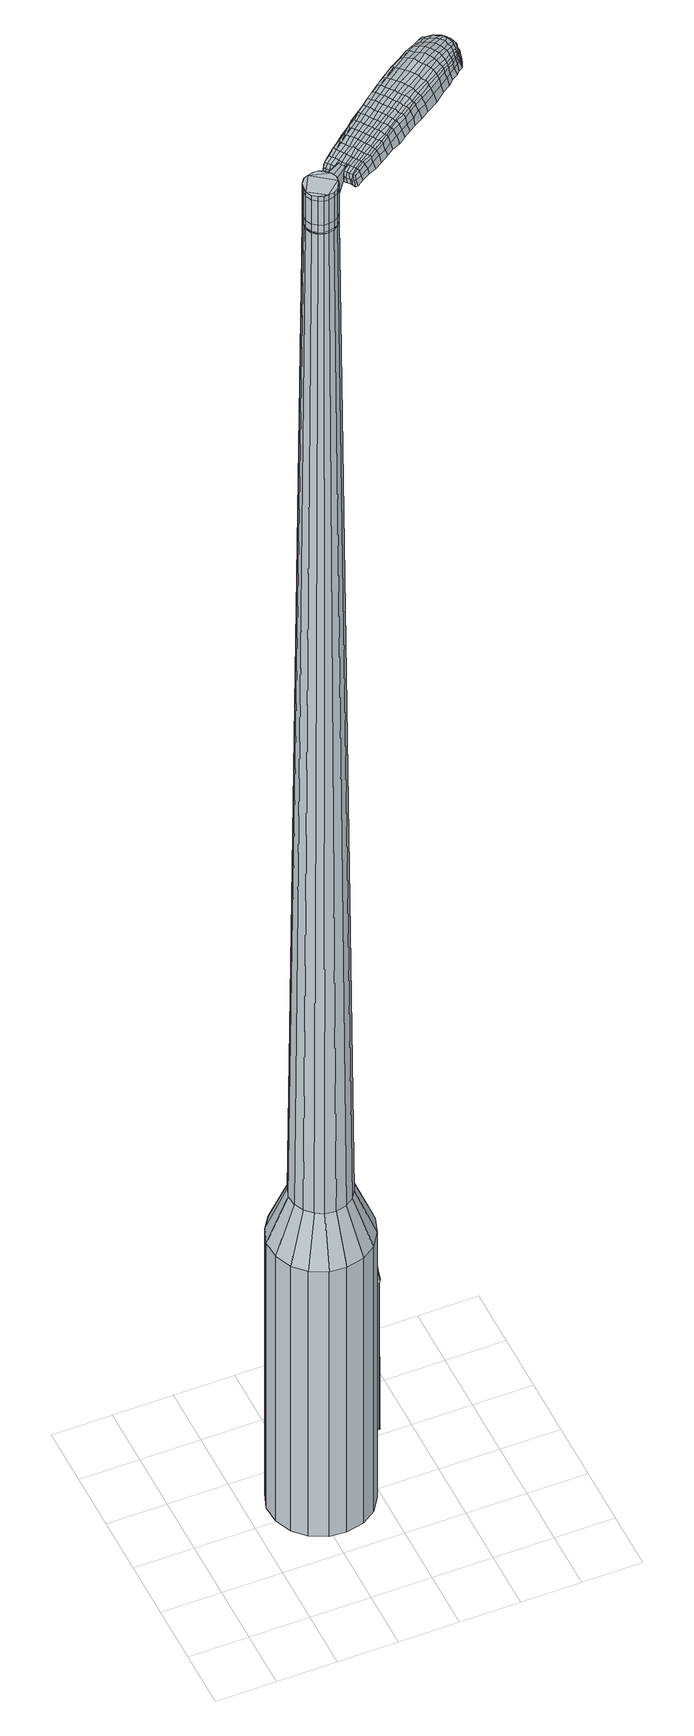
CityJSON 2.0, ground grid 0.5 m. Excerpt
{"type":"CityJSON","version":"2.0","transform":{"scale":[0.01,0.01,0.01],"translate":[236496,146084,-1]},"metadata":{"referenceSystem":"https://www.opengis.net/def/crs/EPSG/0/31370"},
"CityObjects":{
"object1":{"type":"GenericCityObject","attributes":{"cluster":687,"mean_distance_to_centroid":0.212,"new_centroid_x":236497.08,"new_centroid_y":146085.09,"mean_distance_to_camera":8.79,"H1":13.9,"H2":14.86,"Z_final":112.96,"cluster2":-1,"proj_x":236500.05,"proj_y":146089.53,"id_line":33915,"bearing_l":303.81,"distance":5.34,"orientation":"left","G_obj":33.81},"geometry":[{"type":"MultiSurface","lod":"2","boundaries":[[[0,1,2,3]],[[1,4,5,2]],[[4,6,7,5]],[[6,8,9,7]],[[8,10,11,9]],[[10,12,13,11]],[[12,14,15,13]],[[14,16,17,15]],[[16,18,19,17]],[[18,20,21,19]],[[20,22,23,21]],[[22,24,25,23]],[[24,26,27,25]],[[26,28,29,27]],[[28,30,31,29]],[[30,32,33,31]],[[32,34,35,33]],[[34,0,3,35]],[[36,37,38,39]],[[38,40,41,42]],[[41,43,42]],[[42,44,45,46]],[[45,47,46]],[[46,48,49,50]],[[49,51,50]],[[42,46,50,38]],[[50,52,39,38]],[[53,36,39]],[[2,5,7,35]],[[7,9,11,15]],[[11,13,15]],[[15,17,19,23]],[[19,21,23]],[[23,25,27,31]],[[27,29,31]],[[15,23,31,7]],[[31,33,35,7]],[[3,2,35]],[[1,0,54,55]],[[0,34,56,54]],[[34,32,57,56]],[[32,30,58,57]],[[30,28,59,58]],[[28,26,60,59]],[[26,24,61,60]],[[24,22,62,61]],[[22,20,63,62]],[[20,18,64,63]],[[18,16,65,64]],[[16,14,66,65]],[[14,12,67,66]],[[12,10,68,67]],[[10,8,69,68]],[[8,6,70,69]],[[6,4,71,70]],[[4,1,55,71]],[[55,54,72,73]],[[54,56,74,72]],[[56,57,75,74]],[[57,58,76,75]],[[58,59,77,76]],[[59,60,78,77]],[[60,61,79,78]],[[61,62,80,79]],[[62,63,81,80]],[[63,64,82,81]],[[64,65,83,82]],[[65,66,84,83]],[[66,67,85,84]],[[67,68,86,85]],[[68,69,87,86]],[[69,70,88,87]],[[70,71,89,88]],[[71,55,73,89]],[[90,91,92,93]],[[94,95,91,90]],[[96,97,95,94]],[[76,98,97,96]],[[77,99,98,76]],[[100,101,99,77]],[[102,103,101,100]],[[104,105,103,102]],[[106,107,105,104]],[[108,109,107,106]],[[110,111,109,108]],[[112,113,111,110]],[[85,114,113,112]],[[86,115,114,85]],[[116,117,115,86]],[[118,119,117,116]],[[120,121,119,118]],[[93,92,121,120]],[[122,123,124,125]],[[126,122,125,127]],[[128,126,127,129]],[[130,128,129,131]],[[132,130,131,133]],[[134,132,133,135]],[[136,134,135,137]],[[138,136,137,139]],[[140,138,139,141]],[[142,140,141,143]],[[144,142,143,145]],[[146,144,145,147]],[[148,146,147,149]],[[150,148,149,151]],[[152,150,151,153]],[[154,152,153,155]],[[73,72,90,93]],[[72,74,94,90]],[[74,75,96,94]],[[75,76,96]],[[78,100,77]],[[78,79,102,100]],[[79,80,104,102]],[[80,81,106,104]],[[81,82,108,106]],[[82,83,110,108]],[[83,84,112,110]],[[84,85,112]],[[87,116,86]],[[87,88,118,116]],[[88,89,120,118]],[[89,73,93,120]],[[156,157,92,91]],[[157,158,121,92]],[[158,159,119,121]],[[159,160,117,119]],[[160,115,117]],[[161,113,114]],[[161,162,111,113]],[[162,163,109,111]],[[163,164,107,109]],[[164,165,105,107]],[[165,166,103,105]],[[166,167,101,103]],[[167,99,101]],[[168,97,98]],[[168,169,95,97]],[[169,156,91,95]],[[39,52,154,170]],[[157,156,171,155]],[[53,39,170,123]],[[156,169,124,171]],[[36,53,123,122]],[[169,168,125,124]],[[37,36,122,126]],[[168,98,127,125]],[[38,37,126,128]],[[98,99,129,127]],[[40,38,128,130]],[[99,167,131,129]],[[41,40,130,132]],[[167,166,133,131]],[[43,41,132,134]],[[166,165,135,133]],[[42,43,134,136]],[[165,164,137,135]],[[44,42,136,138]],[[164,163,139,137]],[[45,44,138,140]],[[163,162,141,139]],[[47,45,140,142]],[[162,161,143,141]],[[46,47,142,144]],[[161,114,145,143]],[[48,46,144,146]],[[114,115,147,145]],[[49,48,146,148]],[[115,160,149,147]],[[51,49,148,150]],[[160,159,151,149]],[[50,51,150,152]],[[159,158,153,151]],[[52,50,152,154]],[[158,157,155,153]],[[154,155,172,173]],[[155,171,174,172]],[[171,124,175,174]],[[124,123,176,175]],[[123,170,177,176]],[[170,154,173,177]],[[178,179,180,181]],[[182,178,181,183]],[[178,182,184,185]],[[179,178,185,186]],[[187,188,189,190]],[[191,187,190,192]],[[187,191,193,194]],[[188,187,194,195]],[[196,197,198,199]],[[200,196,199,201]],[[196,200,202,203]],[[197,196,203,204]],[[205,206,207,208]],[[209,205,208,210]],[[205,209,211,212]],[[206,205,212,213]],[[214,215,216,217]],[[218,214,217,219]],[[214,218,220,221]],[[215,214,221,222]],[[223,224,225,226]],[[227,223,226,228]],[[223,227,229,230]],[[224,223,230,231]],[[232,233,234,235]],[[224,232,235,225]],[[232,224,231,236]],[[233,232,236,237]],[[238,239,240,241]],[[233,238,241,234]],[[238,233,237,242]],[[239,238,242,243]],[[244,182,183,245]],[[239,244,245,240]],[[244,239,243,246]],[[182,244,246,184]],[[247,248,249,250]],[[251,247,250,252]],[[247,251,253,254]],[[248,247,254,255]],[[256,257,258,259]],[[248,256,259,249]],[[256,248,255,260]],[[257,256,260,261]],[[262,263,264,265]],[[257,262,265,258]],[[262,257,261,266]],[[263,262,266,267]],[[268,269,270,271]],[[263,268,271,264]],[[268,263,267,272]],[[269,268,272,273]],[[274,179,186,275]],[[269,274,275,270]],[[274,269,273,276]],[[179,274,276,180]],[[277,278,279,280]],[[281,277,280,282]],[[277,281,283,284]],[[278,277,284,285]],[[286,287,288,289]],[[278,286,289,279]],[[286,278,285,290]],[[287,286,290,291]],[[292,293,294,295]],[[287,292,295,288]],[[292,287,291,296]],[[293,292,296,297]],[[298,191,192,299]],[[293,298,299,294]],[[298,293,297,300]],[[191,298,300,193]],[[301,302,303,304]],[[305,301,304,306]],[[301,305,307,308]],[[302,301,308,309]],[[310,311,312,313]],[[302,310,313,303]],[[310,302,309,314]],[[311,310,314,315]],[[316,317,318,319]],[[311,316,319,312]],[[316,311,315,320]],[[317,316,320,321]],[[322,323,324,325]],[[317,322,325,318]],[[322,317,321,326]],[[323,322,326,327]],[[328,188,195,329]],[[323,328,329,324]],[[328,323,327,330]],[[188,328,330,189]],[[331,217,216,332]],[[333,331,332,334]],[[331,333,335,336]],[[217,331,336,219]],[[337,333,334,338]],[[339,337,338,340]],[[337,339,341,342]],[[333,337,342,335]],[[343,339,340,344]],[[345,343,344,346]],[[343,345,347,348]],[[339,343,348,341]],[[349,345,346,350]],[[351,349,350,352]],[[349,351,353,354]],[[345,349,354,347]],[[355,351,352,356]],[[206,355,356,207]],[[355,206,213,357]],[[351,355,357,353]],[[358,359,204,203]],[[360,358,203,202]],[[358,360,361,362]],[[359,358,362,363]],[[364,365,363,362]],[[366,364,362,361]],[[364,366,367,368]],[[365,364,368,369]],[[370,371,369,368]],[[372,370,368,367]],[[370,372,373,374]],[[371,370,374,375]],[[376,377,375,374]],[[378,376,374,373]],[[376,378,211,209]],[[377,376,209,210]],[[379,380,381,382]],[[281,379,382,283]],[[379,281,282,383]],[[380,379,383,384]],[[385,200,201,386]],[[380,385,386,381]],[[385,380,384,387]],[[200,385,387,202]],[[388,389,390,391]],[[227,388,391,229]],[[388,227,228,392]],[[389,388,392,393]],[[394,395,396,397]],[[389,394,397,390]],[[394,389,393,398]],[[395,394,398,399]],[[400,197,204,401]],[[395,400,401,396]],[[400,395,399,402]],[[197,400,402,198]],[[403,404,405,406]],[[185,403,406,186]],[[403,185,184,407]],[[404,403,407,408]],[[409,410,411,412]],[[404,409,412,405]],[[409,404,408,413]],[[410,409,413,414]],[[415,208,207,416]],[[410,415,416,411]],[[415,410,414,417]],[[208,415,417,210]],[[418,419,420,421]],[[190,418,421,192]],[[418,190,189,422]],[[419,418,422,423]],[[424,212,211,425]],[[419,424,425,420]],[[424,419,423,426]],[[212,424,426,213]],[[427,428,429,430]],[[305,427,430,307]],[[427,305,306,431]],[[428,427,431,432]],[[433,218,219,434]],[[428,433,434,429]],[[433,428,432,435]],[[218,433,435,220]],[[436,437,438,439]],[[251,436,439,253]],[[436,251,252,440]],[[437,436,440,441]],[[442,443,444,445]],[[437,442,445,438]],[[442,437,441,446]],[[443,442,446,447]],[[448,215,222,449]],[[443,448,449,444]],[[448,443,447,450]],[[215,448,450,216]],[[451,452,441,440]],[[250,451,440,252]],[[451,250,249,453]],[[452,451,453,454]],[[455,456,447,446]],[[452,455,446,441]],[[455,452,454,457]],[[456,455,457,458]],[[459,332,216,450]],[[456,459,450,447]],[[459,456,458,460]],[[332,459,460,334]],[[461,462,463,464]],[[308,461,464,309]],[[461,308,307,430]],[[462,461,430,429]],[[465,336,335,466]],[[462,465,466,463]],[[465,462,429,434]],[[336,465,434,219]],[[467,468,454,453]],[[259,467,453,249]],[[467,259,258,469]],[[468,467,469,470]],[[471,472,458,457]],[[468,471,457,454]],[[471,468,470,473]],[[472,471,473,474]],[[475,338,334,460]],[[472,475,460,458]],[[475,472,474,476]],[[338,475,476,340]],[[477,478,479,480]],[[314,477,480,315]],[[477,314,309,464]],[[478,477,464,463]],[[481,342,341,482]],[[478,481,482,479]],[[481,478,463,466]],[[342,481,466,335]],[[483,484,470,469]],[[265,483,469,258]],[[483,265,264,485]],[[484,483,485,486]],[[487,488,474,473]],[[484,487,473,470]],[[487,484,486,489]],[[488,487,489,490]],[[491,344,340,476]],[[488,491,476,474]],[[491,488,490,492]],[[344,491,492,346]],[[493,494,495,496]],[[320,493,496,321]],[[493,320,315,480]],[[494,493,480,479]],[[497,348,347,498]],[[494,497,498,495]],[[497,494,479,482]],[[348,497,482,341]],[[499,500,486,485]],[[271,499,485,264]],[[499,271,270,501]],[[500,499,501,502]],[[503,504,490,489]],[[500,503,489,486]],[[503,500,502,505]],[[504,503,505,506]],[[507,350,346,492]],[[504,507,492,490]],[[507,504,506,508]],[[350,507,508,352]],[[509,510,511,512]],[[326,509,512,327]],[[509,326,321,496]],[[510,509,496,495]],[[513,354,353,514]],[[510,513,514,511]],[[513,510,495,498]],[[354,513,498,347]],[[515,516,502,501]],[[275,515,501,270]],[[515,275,186,406]],[[516,515,406,405]],[[517,518,506,505]],[[516,517,505,502]],[[517,516,405,412]],[[518,517,412,411]],[[519,356,352,508]],[[518,519,508,506]],[[519,518,411,416]],[[356,519,416,207]],[[520,521,423,422]],[[330,520,422,189]],[[520,330,327,512]],[[521,520,512,511]],[[522,357,213,426]],[[521,522,426,423]],[[522,521,511,514]],[[357,522,514,353]],[[523,524,384,383]],[[280,523,383,282]],[[523,280,279,525]],[[524,523,525,526]],[[527,360,202,387]],[[524,527,387,384]],[[527,524,526,528]],[[360,527,528,361]],[[529,530,531,532]],[[230,529,532,231]],[[529,230,229,391]],[[530,529,391,390]],[[533,534,535,536]],[[530,533,536,531]],[[533,530,390,397]],[[534,533,397,396]],[[537,359,363,538]],[[534,537,538,535]],[[537,534,396,401]],[[359,537,401,204]],[[539,540,526,525]],[[289,539,525,279]],[[539,289,288,541]],[[540,539,541,542]],[[543,366,361,528]],[[540,543,528,526]],[[543,540,542,544]],[[366,543,544,367]],[[545,546,547,548]],[[236,545,548,237]],[[545,236,231,532]],[[546,545,532,531]],[[549,550,551,552]],[[546,549,552,547]],[[549,546,531,536]],[[550,549,536,535]],[[553,365,369,554]],[[550,553,554,551]],[[553,550,535,538]],[[365,553,538,363]],[[555,556,542,541]],[[295,555,541,288]],[[555,295,294,557]],[[556,555,557,558]],[[559,372,367,544]],[[556,559,544,542]],[[559,556,558,560]],[[372,559,560,373]],[[561,562,563,564]],[[242,561,564,243]],[[561,242,237,548]],[[562,561,548,547]],[[565,566,567,568]],[[562,565,568,563]],[[565,562,547,552]],[[566,565,552,551]],[[569,371,375,570]],[[566,569,570,567]],[[569,566,551,554]],[[371,569,554,369]],[[571,572,558,557]],[[299,571,557,294]],[[571,299,192,421]],[[572,571,421,420]],[[573,378,373,560]],[[572,573,560,558]],[[573,572,420,425]],[[378,573,425,211]],[[574,575,408,407]],[[246,574,407,184]],[[574,246,243,564]],[[575,574,564,563]],[[576,577,414,413]],[[575,576,413,408]],[[576,575,563,568]],[[577,576,568,567]],[[578,377,210,417]],[[577,578,417,414]],[[578,577,567,570]],[[377,578,570,375]],[[579,580,581,582]],[[582,581,583,584]],[[585,583,581,586]],[[586,581,580,587]],[[588,589,590,591]],[[591,590,592,593]],[[594,592,590,595]],[[595,590,589,596]],[[597,598,599,600]],[[600,599,601,602]],[[603,601,599,604]],[[604,599,598,605]],[[606,607,608,609]],[[609,608,610,611]],[[612,610,608,613]],[[613,608,607,614]],[[615,616,617,618]],[[618,617,619,620]],[[621,619,617,622]],[[622,617,616,623]],[[624,625,626,627]],[[627,626,628,629]],[[630,628,626,631]],[[631,626,625,632]],[[633,634,635,636]],[[636,635,625,624]],[[632,625,635,637]],[[637,635,634,638]],[[639,640,641,642]],[[642,641,634,633]],[[638,634,641,643]],[[643,641,640,644]],[[584,583,645,646]],[[646,645,640,639]],[[644,640,645,647]],[[647,645,583,585]],[[648,649,650,651]],[[651,650,652,653]],[[654,652,650,655]],[[655,650,649,656]],[[657,658,659,660]],[[660,659,649,648]],[[656,649,659,661]],[[661,659,658,662]],[[663,664,665,666]],[[666,665,658,657]],[[662,658,665,667]],[[667,665,664,668]],[[669,670,671,672]],[[672,671,664,663]],[[668,664,671,673]],[[673,671,670,674]],[[587,580,675,676]],[[676,675,670,669]],[[674,670,675,677]],[[677,675,580,579]],[[678,679,680,681]],[[681,680,682,683]],[[684,682,680,685]],[[685,680,679,686]],[[687,688,689,690]],[[690,689,679,678]],[[686,679,689,691]],[[691,689,688,692]],[[693,694,695,696]],[[696,695,688,687]],[[692,688,695,697]],[[697,695,694,698]],[[593,592,699,700]],[[700,699,694,693]],[[698,694,699,701]],[[701,699,592,594]],[[702,703,704,705]],[[705,704,706,707]],[[708,706,704,709]],[[709,704,703,710]],[[711,712,713,714]],[[714,713,703,702]],[[710,703,713,715]],[[715,713,712,716]],[[717,718,719,720]],[[720,719,712,711]],[[716,712,719,721]],[[721,719,718,722]],[[723,724,725,726]],[[726,725,718,717]],[[722,718,725,727]],[[727,725,724,728]],[[596,589,729,730]],[[730,729,724,723]],[[728,724,729,731]],[[731,729,589,588]],[[615,618,732,733]],[[733,732,734,735]],[[736,734,732,737]],[[737,732,618,620]],[[735,734,738,739]],[[739,738,740,741]],[[742,740,738,743]],[[743,738,734,736]],[[741,740,744,745]],[[745,744,746,747]],[[748,746,744,749]],[[749,744,740,742]],[[747,746,750,751]],[[751,750,752,753]],[[754,752,750,755]],[[755,750,746,748]],[[753,752,756,757]],[[757,756,607,606]],[[614,607,756,758]],[[758,756,752,754]],[[605,759,760,604]],[[604,760,761,603]],[[762,761,760,763]],[[763,760,759,764]],[[764,765,766,763]],[[763,766,767,762]],[[768,767,766,769]],[[769,766,765,770]],[[770,771,772,769]],[[769,772,773,768]],[[774,773,772,775]],[[775,772,771,776]],[[776,777,778,775]],[[775,778,779,774]],[[612,779,778,610]],[[610,778,777,611]],[[780,781,782,783]],[[783,782,682,684]],[[683,682,782,784]],[[784,782,781,785]],[[602,601,786,787]],[[787,786,781,780]],[[785,781,786,788]],[[788,786,601,603]],[[789,790,791,792]],[[792,791,628,630]],[[629,628,791,793]],[[793,791,790,794]],[[795,796,797,798]],[[798,797,790,789]],[[794,790,797,799]],[[799,797,796,800]],[[605,598,801,802]],[[802,801,796,795]],[[800,796,801,803]],[[803,801,598,597]],[[804,805,806,807]],[[807,806,586,587]],[[585,586,806,808]],[[808,806,805,809]],[[810,811,812,813]],[[813,812,805,804]],[[809,805,812,814]],[[814,812,811,815]],[[606,609,816,817]],[[817,816,811,810]],[[815,811,816,818]],[[818,816,609,611]],[[819,820,821,822]],[[822,821,591,593]],[[588,591,821,823]],[[823,821,820,824]],[[612,613,825,826]],[[826,825,820,819]],[[824,820,825,827]],[[827,825,613,614]],[[828,829,830,831]],[[831,830,706,708]],[[707,706,830,832]],[[832,830,829,833]],[[620,619,834,835]],[[835,834,829,828]],[[833,829,834,836]],[[836,834,619,621]],[[837,838,839,840]],[[840,839,652,654]],[[653,652,839,841]],[[841,839,838,842]],[[843,844,845,846]],[[846,845,838,837]],[[842,838,845,847]],[[847,845,844,848]],[[623,616,849,850]],[[850,849,844,843]],[[848,844,849,851]],[[851,849,616,615]],[[842,852,853,841]],[[841,853,651,653]],[[648,651,853,854]],[[853,852,854]],[[848,855,856,847]],[[847,856,852,842]],[[854,852,856,857]],[[857,856,855,858]],[[615,733,859,851]],[[851,859,855,848]],[[858,855,859,860]],[[860,859,733,735]],[[861,862,863,864]],[[864,863,709,710]],[[708,709,863,831]],[[831,863,862,828]],[[736,737,865,866]],[[866,865,862,861]],[[828,862,865,835]],[[835,865,737,620]],[[867,868,854]],[[854,868,660,648]],[[657,660,868,869]],[[869,868,867,870]],[[858,871,872,857]],[[857,872,867,854]],[[870,867,872,873]],[[873,872,871,874]],[[735,739,875,860]],[[860,875,871,858]],[[874,871,875,876]],[[876,875,739,741]],[[877,878,879,880]],[[880,879,715,716]],[[710,715,879,864]],[[864,879,878,861]],[[742,743,881,882]],[[882,881,878,877]],[[861,878,881,866]],[[866,881,743,736]],[[870,883,884,869]],[[869,884,666,657]],[[663,666,884,885]],[[885,884,883,886]],[[874,887,888,873]],[[873,888,883,870]],[[886,883,888,889]],[[889,888,887,890]],[[741,745,891,876]],[[876,891,887,874]],[[890,887,891,892]],[[892,891,745,747]],[[893,894,895,896]],[[896,895,721,722]],[[716,721,895,880]],[[880,895,894,877]],[[748,749,897,898]],[[898,897,894,893]],[[877,894,897,882]],[[882,897,749,742]],[[886,899,900,885]],[[885,900,672,663]],[[669,672,900,901]],[[901,900,899,902]],[[890,903,904,889]],[[889,904,899,886]],[[902,899,904,905]],[[905,904,903,906]],[[747,751,907,892]],[[892,907,903,890]],[[906,903,907,908]],[[908,907,751,753]],[[909,910,911,912]],[[912,911,727,728]],[[722,727,911,896]],[[896,911,910,893]],[[754,755,913,914]],[[914,913,910,909]],[[893,910,913,898]],[[898,913,755,748]],[[902,915,916,901]],[[901,916,676,669]],[[587,676,916,807]],[[807,916,915,804]],[[906,917,918,905]],[[905,918,915,902]],[[804,915,918,813]],[[813,918,917,810]],[[753,757,919,908]],[[908,919,917,906]],[[810,917,919,817]],[[817,919,757,606]],[[824,920,921,823]],[[823,921,731,588]],[[728,731,921,912]],[[912,921,920,909]],[[614,758,922,827]],[[827,922,920,824]],[[909,920,922,914]],[[914,922,758,754]],[[785,923,924,784]],[[784,924,681,683]],[[678,681,924,925]],[[925,924,923,926]],[[603,761,927,788]],[[788,927,923,785]],[[926,923,927,928]],[[928,927,761,762]],[[929,930,931,932]],[[932,931,631,632]],[[630,631,931,792]],[[792,931,930,789]],[[933,934,935,936]],[[936,935,930,929]],[[789,930,935,798]],[[798,935,934,795]],[[764,759,937,938]],[[938,937,934,933]],[[795,934,937,802]],[[802,937,759,605]],[[926,939,940,925]],[[925,940,690,678]],[[687,690,940,941]],[[941,940,939,942]],[[762,767,943,928]],[[928,943,939,926]],[[942,939,943,944]],[[944,943,767,768]],[[945,946,947,948]],[[948,947,637,638]],[[632,637,947,932]],[[932,947,946,929]],[[949,950,951,952]],[[952,951,946,945]],[[929,946,951,936]],[[936,951,950,933]],[[770,765,953,954]],[[954,953,950,949]],[[933,950,953,938]],[[938,953,765,764]],[[942,955,956,941]],[[941,956,696,687]],[[693,696,956,957]],[[957,956,955,958]],[[768,773,959,944]],[[944,959,955,942]],[[958,955,959,960]],[[960,959,773,774]],[[961,962,963,964]],[[964,963,643,644]],[[638,643,963,948]],[[948,963,962,945]],[[965,966,967,968]],[[968,967,962,961]],[[945,962,967,952]],[[952,967,966,949]],[[776,771,969,970]],[[970,969,966,965]],[[949,966,969,954]],[[954,969,771,770]],[[958,971,972,957]],[[957,972,700,693]],[[593,700,972,822]],[[822,972,971,819]],[[774,779,973,960]],[[960,973,971,958]],[[819,971,973,826]],[[826,973,779,612]],[[809,974,975,808]],[[808,975,647,585]],[[644,647,975,964]],[[964,975,974,961]],[[815,976,977,814]],[[814,977,974,809]],[[961,974,977,968]],[[968,977,976,965]],[[611,777,978,818]],[[818,978,976,815]],[[965,976,978,970]],[[970,978,777,776]],[[579,582,181,180]],[[582,584,183,181]],[[594,595,194,193]],[[595,596,195,194]],[[597,600,199,198]],[[600,602,201,199]],[[621,622,221,220]],[[622,623,222,221]],[[624,627,226,225]],[[627,629,228,226]],[[633,636,235,234]],[[636,624,225,235]],[[639,642,241,240]],[[642,633,234,241]],[[584,646,245,183]],[[646,639,240,245]],[[654,655,254,253]],[[655,656,255,254]],[[656,661,260,255]],[[661,662,261,260]],[[662,667,266,261]],[[667,668,267,266]],[[668,673,272,267]],[[673,674,273,272]],[[674,677,276,273]],[[677,579,180,276]],[[684,685,284,283]],[[685,686,285,284]],[[686,691,290,285]],[[691,692,291,290]],[[692,697,296,291]],[[697,698,297,296]],[[698,701,300,297]],[[701,594,193,300]],[[702,705,304,303]],[[705,707,306,304]],[[711,714,313,312]],[[714,702,303,313]],[[717,720,319,318]],[[720,711,312,319]],[[723,726,325,324]],[[726,717,318,325]],[[596,730,329,195]],[[730,723,324,329]],[[780,783,382,381]],[[783,684,283,382]],[[602,787,386,201]],[[787,780,381,386]],[[629,793,392,228]],[[793,794,393,392]],[[794,799,398,393]],[[799,800,399,398]],[[800,803,402,399]],[[803,597,198,402]],[[707,832,431,306]],[[832,833,432,431]],[[833,836,435,432]],[[836,621,220,435]],[[837,840,439,438]],[[840,654,253,439]],[[843,846,445,444]],[[846,837,438,445]],[[623,850,449,222]],[[850,843,444,449]],[[979,980,981,982]],[[983,984,982,981]],[[985,986,987,988]],[[989,990,991,992]],[[980,993,994,981]],[[995,983,981,994]],[[996,985,988,997]],[[998,999,990,989]],[[993,1000,1001,994]],[[1001,1002,995,994]],[[1003,996,997,1004]],[[1005,999,998,1006]],[[1000,1007,1008,1001]],[[1008,1009,1002,1001]],[[1010,1003,1004,1011]],[[1012,1005,1006,1013]],[[1014,1015,1016,1017]],[[1018,1019,1015,1014]],[[1018,1020,1021,1019]],[[1020,1022,1023,1021]],[[1024,1025,1026,1027]],[[1028,1025,1024]],[[1029,1030,1025,1028]],[[1031,1032,1030,1029]],[[1027,1016,1015,1024]],[[1024,1015,1019,1028]],[[1019,1021,1029,1028]],[[1021,1023,1031,1029]],[[988,987,984,983]],[[997,988,983,995]],[[1002,1004,997,995]],[[1009,1011,1004,1002]],[[989,992,986,985]],[[998,989,985,996]],[[1006,998,996,1003]],[[1013,1006,1003,1010]],[[990,1014,1017,991]],[[999,1018,1014,990]],[[1020,1018,999,1005]],[[1022,1020,1005,1012]],[[1033,1034,1035,1036]],[[1035,1037,1038,1039]],[[1035,1039,1040,1041]],[[1035,1041,1036]],[[1042,1033,1036,1043]],[[1044,1043,1036,1045]],[[1046,1045,1036]],[[1047,1035,1034,1048]],[[1049,1047,1048,1050]],[[1051,1049,1050,1052]],[[1053,1051,1052,1054]],[[1055,1053,1054,1056]],[[1056,1057,1058,1059]],[[1056,1059,1060,1061]],[[1056,1061,1062,1063]],[[1062,1064,1065,1066]],[[1062,1066,1067,1068]],[[1062,1068,1063]],[[1056,1063,1055]],[[1069,1070,1034,1033]],[[1071,1072,1037,1035]],[[1073,1074,1046,1036]],[[1070,1075,1048,1034]],[[1076,1071,1035,1047]],[[1075,1077,1050,1048]],[[1078,1076,1047,1049]],[[1077,1079,1052,1050]],[[1080,1078,1049,1051]],[[1079,1081,1054,1052]],[[1082,1080,1051,1053]],[[1081,1083,1056,1054]],[[1084,1082,1053,1055]],[[1083,1085,1057,1056]],[[1086,1087,1064,1062]],[[1088,1084,1055,1063]],[[1058,1057,1085,1089]],[[1059,1058,1089,1090]],[[1060,1059,1090,1091]],[[1061,1060,1091,1092]],[[1062,1061,1092,1086]],[[1093,1069,1033,1042]],[[1094,1093,1042,1043]],[[1095,1094,1043,1044]],[[1096,1095,1044,1045]],[[1074,1096,1045,1046]],[[1038,1037,1072,1097]],[[1065,1064,1087,1098]],[[1039,1038,1097,1099]],[[1040,1039,1099,1100]],[[1041,1040,1100,1101]],[[1036,1041,1101,1073]],[[1066,1065,1098,1102]],[[1067,1066,1102,1103]],[[1068,1067,1103,1104]],[[1063,1068,1104,1088]]]}]}
},
"vertices":[
[144,134,384],[150,121,384],[150,121,96],[144,134,96],[151,106,384],[151,106,96],[146,92,384],[146,92,96],[138,80,384],[138,80,96],[126,72,384],[126,72,96],[111,69,384],[111,69,96],[97,70,384],[97,70,96],[83,77,384],[83,77,96],[73,87,384],[73,87,96],[67,101,384],[67,101,96],[66,116,384],[66,116,96],[71,130,384],[71,130,96],[79,141,384],[79,141,96],[91,150,384],[91,150,96],[106,153,384],[106,153,96],[120,152,384],[120,152,96],[133,145,384],[133,145,96],[112,124,1524],[108,124,1524],[103,123,1524],[120,118,1524],[99,121,1524],[96,117,1524],[95,108,1524],[95,112,1524],[97,103,1524],[101,100,1524],[109,98,1524],[105,98,1524],[114,99,1524],[118,101,1524],[122,109,1524],[121,105,1524],[122,114,1524],[116,122,1524],[129,125,429],[133,117,429],[123,131,429],[116,135,429],[107,136,429],[98,134,429],[91,129,429],[86,122,429],[83,114,429],[84,105,429],[88,97,429],[94,91,429],[101,87,429],[110,86,429],[119,88,429],[126,93,429],[131,100,429],[134,108,429],[120,118,1483],[122,114,1483],[116,122,1483],[112,124,1483],[108,124,1483],[103,123,1483],[99,121,1483],[96,117,1483],[95,112,1483],[95,108,1483],[97,103,1483],[101,100,1483],[105,98,1483],[109,98,1483],[114,99,1483],[118,101,1483],[121,105,1483],[122,109,1483],[119,118,1483],[119,118,1485],[121,114,1485],[121,114,1483],[116,121,1483],[116,121,1485],[112,123,1483],[112,123,1485],[108,124,1485],[103,123,1485],[100,120,1483],[100,120,1485],[97,117,1483],[97,117,1485],[96,112,1483],[96,112,1485],[96,108,1483],[96,108,1485],[98,104,1483],[98,104,1485],[101,101,1483],[101,101,1485],[105,99,1483],[105,99,1485],[109,98,1485],[114,99,1485],[117,102,1483],[117,102,1485],[120,105,1483],[120,105,1485],[121,110,1483],[121,110,1485],[112,124,1519],[116,122,1519],[116,122,1493],[112,124,1493],[108,124,1519],[108,124,1493],[103,123,1519],[103,123,1493],[99,121,1519],[99,121,1493],[96,117,1519],[96,117,1493],[95,112,1519],[95,112,1493],[95,108,1519],[95,108,1493],[97,103,1519],[97,103,1493],[101,100,1519],[101,100,1493],[105,98,1519],[105,98,1493],[109,98,1519],[109,98,1493],[114,99,1519],[114,99,1493],[118,101,1519],[118,101,1493],[121,105,1519],[121,105,1493],[122,109,1519],[122,109,1493],[122,114,1519],[122,114,1493],[120,118,1485],[122,114,1485],[122,109,1485],[121,105,1485],[118,101,1485],[105,98,1485],[101,100,1485],[97,103,1485],[95,108,1485],[95,112,1485],[96,117,1485],[99,121,1485],[112,124,1485],[116,122,1485],[120,118,1519],[120,118,1493],[137,126,1513],[137,126,1518],[135,129,1513],[133,131,1513],[133,131,1518],[135,129,1518],[208,154,1519],[202,150,1518],[203,150,1509],[210,153,1510],[215,158,1519],[217,158,1510],[213,159,1526],[206,155,1525],[200,151,1525],[186,186,1519],[181,182,1518],[181,180,1525],[186,184,1525],[193,191,1519],[193,189,1526],[194,193,1510],[187,188,1510],[181,184,1509],[257,212,1519],[259,209,1519],[260,210,1513],[258,213,1513],[254,215,1519],[255,216,1513],[253,214,1524],[256,211,1524],[258,208,1524],[196,171,1530],[189,167,1529],[191,164,1529],[197,168,1530],[203,176,1531],[205,173,1531],[201,179,1530],[193,174,1530],[187,170,1529],[129,126,1512],[130,124,1512],[131,124,1517],[130,126,1517],[127,128,1512],[128,129,1517],[128,129,1506],[129,126,1506],[131,124,1506],[256,188,1519],[254,186,1519],[255,185,1512],[258,187,1512],[258,190,1518],[259,189,1512],[257,190,1522],[255,189,1523],[253,187,1524],[250,183,1519],[245,179,1519],[247,179,1512],[252,182,1512],[249,183,1524],[244,180,1525],[241,176,1519],[234,171,1519],[236,171,1511],[242,175,1511],[239,176,1526],[233,172,1526],[225,165,1519],[227,164,1510],[223,165,1526],[144,116,1513],[151,120,1513],[149,121,1518],[143,117,1517],[139,114,1512],[139,115,1516],[140,113,1506],[145,116,1507],[152,120,1507],[157,124,1514],[164,128,1515],[162,128,1520],[156,124,1519],[159,123,1507],[165,127,1507],[170,131,1515],[176,135,1516],[175,136,1522],[169,132,1521],[172,131,1508],[178,135,1508],[183,139,1517],[189,143,1517],[187,143,1524],[181,140,1523],[185,138,1508],[191,142,1509],[195,146,1518],[194,147,1524],[197,146,1509],[237,218,1519],[234,217,1519],[234,215,1524],[237,217,1523],[239,219,1518],[239,218,1522],[239,220,1512],[237,220,1512],[234,218,1512],[230,214,1519],[225,211,1519],[225,210,1525],[230,213,1524],[230,216,1512],[225,213,1512],[219,208,1519],[213,204,1519],[213,202,1526],[220,207,1526],[220,210,1511],[213,206,1511],[203,198,1519],[203,196,1526],[203,200,1510],[127,142,1513],[133,146,1513],[133,148,1507],[127,143,1507],[123,138,1512],[123,139,1506],[124,138,1516],[127,140,1517],[133,145,1518],[139,151,1514],[145,155,1515],[145,157,1507],[139,152,1507],[139,149,1519],[145,154,1520],[151,160,1515],[157,164,1516],[157,166,1508],[151,161,1508],[151,158,1521],[157,163,1522],[163,169,1517],[169,173,1517],[169,175,1509],[163,171,1508],[163,167,1523],[169,171,1524],[175,177,1518],[175,179,1509],[175,176,1524],[134,129,1519],[136,127,1519],[140,134,1520],[142,131,1520],[139,136,1520],[133,132,1519],[147,138,1522],[148,136,1522],[153,142,1523],[154,140,1523],[151,145,1523],[145,140,1521],[159,146,1524],[160,144,1524],[165,150,1525],[167,148,1525],[163,153,1525],[157,149,1524],[171,154,1526],[173,152,1526],[177,159,1527],[179,156,1527],[175,161,1527],[169,157,1526],[183,163,1528],[185,160,1528],[181,166,1528],[253,210,1527],[255,207,1527],[250,212,1526],[247,210,1527],[249,207,1528],[252,204,1528],[244,204,1529],[246,200,1529],[241,207,1528],[235,203,1530],[238,200,1530],[240,196,1530],[232,196,1531],[234,192,1531],[229,199,1530],[222,194,1531],[224,190,1531],[226,187,1531],[214,183,1531],[216,180,1531],[211,186,1531],[242,219,1518],[245,219,1519],[245,220,1513],[242,221,1513],[241,218,1523],[244,217,1523],[249,217,1519],[250,218,1513],[248,216,1524],[259,192,1518],[260,194,1518],[258,194,1523],[257,192,1523],[260,191,1513],[261,194,1513],[261,198,1519],[261,202,1519],[260,201,1524],[259,197,1523],[262,198,1513],[262,202,1513],[260,206,1519],[259,205,1524],[261,206,1513],[205,156,1528],[204,157,1528],[198,154,1528],[199,152,1527],[212,160,1528],[211,162,1529],[203,160,1529],[201,163,1530],[195,159,1529],[196,156,1528],[210,165,1529],[209,167,1530],[199,165,1530],[193,161,1529],[207,170,1531],[187,183,1528],[189,181,1529],[196,186,1529],[194,188,1528],[181,179,1527],[183,177,1528],[191,178,1529],[198,183,1530],[185,173,1528],[122,136,1512],[123,134,1512],[124,134,1517],[123,136,1517],[122,137,1506],[123,135,1506],[125,131,1512],[126,132,1517],[125,132,1506],[137,114,1512],[136,115,1512],[137,115,1506],[138,113,1506],[137,115,1517],[137,116,1517],[135,117,1512],[133,119,1512],[134,119,1506],[136,117,1506],[135,118,1517],[134,120,1517],[132,121,1512],[132,122,1506],[132,122,1517],[142,118,1519],[141,119,1519],[148,122,1520],[147,123,1520],[140,121,1519],[138,123,1519],[146,125,1520],[145,127,1520],[137,125,1519],[143,129,1520],[128,139,1519],[129,137,1519],[135,142,1520],[134,144,1520],[131,135,1519],[137,139,1520],[155,125,1521],[154,127,1521],[161,129,1522],[160,131,1522],[152,129,1521],[151,131,1521],[159,133,1522],[157,135,1523],[149,133,1522],[156,137,1523],[140,148,1521],[141,146,1521],[147,151,1522],[146,152,1522],[143,143,1521],[149,148,1522],[168,133,1523],[167,135,1523],[174,137,1524],[173,138,1524],[165,137,1523],[164,139,1524],[171,141,1525],[170,143,1525],[162,141,1524],[168,145,1525],[152,157,1523],[153,155,1523],[159,159,1524],[158,161,1524],[155,152,1524],[161,156,1525],[180,141,1525],[179,142,1525],[186,145,1526],[185,146,1526],[178,144,1526],[176,147,1526],[184,148,1527],[182,151,1527],[174,149,1526],[181,153,1527],[164,166,1525],[165,164,1525],[171,168,1526],[170,170,1526],[167,161,1526],[173,165,1527],[193,148,1527],[192,150,1527],[190,152,1527],[189,155,1528],[187,157,1528],[175,174,1527],[177,172,1527],[179,169,1528],[239,217,1525],[242,216,1525],[236,215,1526],[238,214,1526],[246,215,1526],[242,212,1527],[256,190,1525],[256,193,1525],[253,190,1526],[253,188,1525],[257,196,1525],[257,200,1526],[254,197,1527],[254,194,1526],[257,203,1526],[253,201,1527],[231,212,1526],[234,211,1527],[226,209,1527],[228,208,1528],[237,209,1528],[232,206,1529],[249,185,1526],[249,187,1527],[244,183,1528],[244,181,1527],[249,190,1527],[249,194,1528],[243,190,1529],[244,186,1528],[248,197,1528],[242,193,1530],[221,206,1528],[223,205,1529],[214,201,1528],[216,200,1529],[226,202,1529],[219,197,1530],[239,178,1528],[239,180,1528],[232,175,1529],[232,173,1528],[238,183,1529],[237,186,1530],[230,181,1530],[231,178,1530],[236,189,1530],[228,184,1531],[204,195,1529],[206,193,1529],[208,190,1530],[222,167,1528],[222,169,1529],[221,171,1530],[219,174,1530],[218,177,1531],[203,151,1509],[201,152,1518],[207,156,1518],[209,155,1509],[214,160,1519],[216,160,1510],[212,161,1525],[205,156,1525],[199,153,1525],[182,178,1525],[182,180,1518],[188,184,1518],[188,183,1525],[195,189,1519],[195,188,1525],[195,191,1510],[188,186,1509],[182,182,1509],[258,209,1513],[257,208,1519],[255,211,1519],[256,211,1513],[253,213,1519],[253,214,1513],[251,212,1524],[254,210,1524],[256,207,1524],[192,164,1528],[190,167,1528],[196,171,1529],[198,168,1529],[203,176,1529],[205,173,1529],[201,179,1529],[194,174,1529],[188,170,1528],[133,125,1516],[132,125,1512],[131,127,1512],[131,128,1516],[129,130,1512],[130,130,1516],[129,130,1506],[131,128,1506],[133,125,1506],[254,187,1512],[252,187,1519],[255,189,1518],[256,189,1512],[256,191,1518],[257,190,1512],[255,191,1522],[254,190,1523],[251,188,1523],[246,180,1512],[244,181,1519],[249,184,1519],[250,184,1512],[247,185,1524],[243,181,1525],[235,172,1511],[233,173,1519],[240,177,1519],[241,177,1511],[238,178,1525],[232,173,1526],[224,166,1519],[226,166,1510],[222,167,1526],[148,122,1518],[150,122,1513],[143,118,1513],[142,119,1517],[139,116,1512],[139,117,1515],[140,115,1506],[145,118,1506],[151,121,1507],[161,130,1520],[163,129,1514],[156,126,1514],[155,126,1519],[158,125,1507],[164,129,1507],[174,138,1522],[175,137,1516],[169,133,1515],[168,134,1521],[171,133,1508],[177,136,1508],[187,145,1523],[188,144,1517],[182,141,1516],[180,141,1522],[184,140,1508],[190,144,1508],[194,148,1517],[193,149,1524],[196,148,1509],[235,213,1523],[235,215,1519],[238,216,1518],[238,215,1523],[239,217,1518],[239,216,1522],[239,218,1512],[238,218,1512],[235,216,1512],[226,208,1525],[225,210,1519],[230,212,1519],[231,211,1524],[231,214,1512],[226,211,1512],[214,201,1526],[214,202,1519],[220,207,1519],[221,205,1525],[221,209,1511],[214,204,1511],[204,196,1519],[204,194,1526],[205,198,1510],[135,146,1507],[135,145,1513],[129,140,1513],[129,141,1506],[125,137,1512],[125,138,1506],[126,137,1515],[129,139,1517],[135,143,1518],[147,155,1507],[147,154,1514],[141,149,1514],[141,151,1507],[141,148,1519],[147,152,1520],[159,165,1508],[158,163,1516],[153,158,1515],[153,160,1508],[153,157,1521],[159,161,1522],[170,173,1508],[170,172,1517],[164,167,1516],[165,169,1508],[164,165,1522],[170,170,1523],[176,176,1517],[176,178,1509],[176,174,1524],[135,130,1518],[136,128,1518],[141,134,1519],[142,132,1519],[139,136,1519],[133,132,1518],[147,138,1520],[148,136,1520],[153,142,1521],[155,140,1521],[152,145,1521],[145,141,1520],[159,146,1523],[161,144,1523],[166,151,1524],[167,148,1524],[164,153,1524],[158,149,1523],[172,155,1525],[173,152,1525],[178,159,1526],[179,156,1526],[176,162,1526],[170,157,1525],[184,163,1527],[186,160,1527],[182,166,1527],[254,206,1526],[252,209,1526],[250,211,1525],[246,209,1526],[249,207,1526],[251,204,1526],[246,200,1528],[244,203,1528],[241,206,1527],[235,202,1528],[238,199,1529],[240,196,1529],[234,192,1530],[232,195,1530],[229,198,1529],[222,193,1530],[224,190,1530],[226,187,1530],[216,180,1530],[214,183,1530],[212,186,1530],[244,218,1513],[244,217,1518],[241,217,1518],[241,219,1512],[241,216,1523],[243,216,1523],[248,215,1519],[249,216,1513],[247,214,1523],[256,194,1523],[258,195,1518],[257,192,1518],[256,192,1523],[258,192,1512],[259,194,1512],[258,201,1523],[259,202,1519],[259,198,1519],[257,198,1523],[260,198,1513],[260,202,1513],[258,205,1519],[257,204,1524],[259,205,1513],[198,154,1527],[204,158,1527],[204,157,1527],[198,153,1526],[212,162,1527],[211,163,1528],[195,159,1528],[201,163,1528],[203,160,1528],[196,157,1527],[210,165,1528],[208,168,1529],[199,166,1529],[193,162,1528],[207,171,1529],[196,186,1528],[189,181,1527],[188,182,1527],[195,187,1527],[182,178,1526],[183,176,1527],[191,177,1528],[199,182,1528],[186,173,1527],[126,135,1516],[125,135,1512],[124,136,1512],[125,136,1516],[124,137,1506],[125,137,1506],[127,133,1512],[128,133,1516],[127,134,1506],[139,116,1506],[138,116,1512],[138,115,1512],[139,115,1506],[138,116,1516],[138,117,1516],[136,121,1506],[135,120,1512],[136,118,1512],[137,118,1506],[137,119,1516],[135,121,1516],[133,123,1512],[134,123,1506],[134,123,1516],[142,120,1518],[142,119,1518],[148,123,1519],[139,124,1518],[141,122,1518],[147,125,1519],[145,127,1519],[138,126,1518],[144,130,1519],[135,142,1519],[130,138,1518],[129,139,1518],[135,143,1519],[132,135,1518],[137,139,1519],[154,127,1520],[155,127,1520],[161,131,1521],[160,131,1521],[151,131,1520],[153,129,1520],[159,133,1521],[158,136,1521],[150,134,1520],[156,138,1521],[148,151,1521],[142,146,1520],[141,147,1520],[147,152,1521],[143,144,1520],[149,148,1521],[167,135,1522],[167,134,1522],[174,138,1523],[173,139,1523],[164,140,1522],[165,137,1522],[172,141,1523],[170,143,1524],[162,142,1523],[169,146,1524],[160,159,1523],[154,155,1522],[153,156,1522],[159,160,1523],[156,152,1522],[162,156,1523],[179,143,1524],[180,142,1524],[186,146,1525],[186,147,1525],[176,147,1525],[178,145,1524],[184,149,1525],[183,151,1526],[175,150,1525],[181,154,1526],[172,168,1525],[166,164,1524],[165,165,1524],[171,169,1525],[168,161,1524],[174,165,1525],[192,151,1526],[192,150,1526],[189,155,1527],[190,153,1526],[187,158,1527],[177,172,1526],[177,173,1526],[180,169,1526],[241,215,1524],[239,215,1524],[236,213,1525],[238,213,1525],[245,213,1525],[242,211,1525],[252,191,1525],[255,193,1524],[254,191,1524],[251,189,1525],[253,197,1526],[256,200,1525],[256,196,1524],[253,194,1525],[255,203,1525],[252,201,1526],[234,210,1526],[232,211,1526],[226,208,1526],[228,207,1527],[237,208,1526],[232,205,1527],[243,184,1527],[248,188,1526],[247,186,1526],[243,182,1526],[242,190,1528],[248,194,1527],[248,191,1526],[243,187,1527],[247,197,1527],[241,193,1528],[223,204,1527],[221,205,1527],[215,200,1527],[216,199,1528],[226,201,1528],[219,196,1529],[231,176,1528],[238,180,1527],[238,179,1527],[231,174,1527],[229,181,1529],[237,186,1529],[237,183,1528],[230,178,1528],[235,189,1529],[228,184,1530],[206,192,1528],[205,194,1528],[209,189,1529],[221,169,1528],[222,168,1528],[219,175,1529],[220,172,1529],[217,178,1530],[140,115,1508],[136,121,1508],[163,138,1509],[168,131,1509],[182,149,1510],[187,142,1510],[215,171,1512],[220,163,1512],[205,153,1511],[200,161,1511],[230,181,1513],[241,189,1514],[246,181,1514],[235,173,1513],[132,126,1508],[159,144,1509],[177,156,1510],[210,178,1512],[195,168,1511],[225,188,1513],[236,196,1514],[128,132,1508],[155,151,1509],[172,164,1510],[205,186,1512],[190,176,1511],[231,203,1514],[220,196,1513],[124,138,1508],[150,158,1509],[167,171,1510],[199,194,1512],[185,184,1511],[226,211,1514],[214,204,1513],[252,196,1514],[255,200,1514],[259,194,1514],[257,189,1514],[247,203,1514],[251,206,1514],[242,210,1514],[247,212,1514],[238,217,1514],[243,218,1514],[257,205,1515],[258,210,1515],[259,209,1515],[260,201,1515],[255,209,1515],[253,212,1515],[257,211,1515],[250,216,1515],[256,212,1515],[103,154,334],[107,155,334],[107,155,165],[93,151,171],[103,154,165],[99,153,165],[96,152,166],[94,152,167],[93,151,169],[99,153,334],[96,152,333],[94,152,332],[93,151,331],[93,151,328],[121,153,165],[121,153,334],[135,146,165],[135,146,334],[145,135,165],[145,135,334],[151,121,165],[151,121,334],[152,107,165],[152,107,334],[151,102,334],[150,99,334],[149,96,333],[149,94,332],[149,93,331],[148,92,328],[151,102,165],[148,92,171],[149,93,169],[149,94,167],[149,96,166],[150,99,165],[103,151,334],[107,152,334],[107,152,165],[103,151,165],[93,149,171],[93,149,328],[121,150,334],[121,150,165],[133,144,334],[133,144,165],[142,134,334],[142,134,165],[148,121,334],[148,121,165],[149,107,334],[149,107,165],[148,103,334],[146,93,328],[146,93,171],[148,103,165],[147,100,334],[147,97,333],[146,95,332],[146,94,331],[100,150,334],[97,149,333],[95,149,332],[94,149,331],[100,150,165],[146,94,169],[97,149,166],[95,149,167],[94,149,169],[146,95,167],[147,97,166],[147,100,165]
]}
